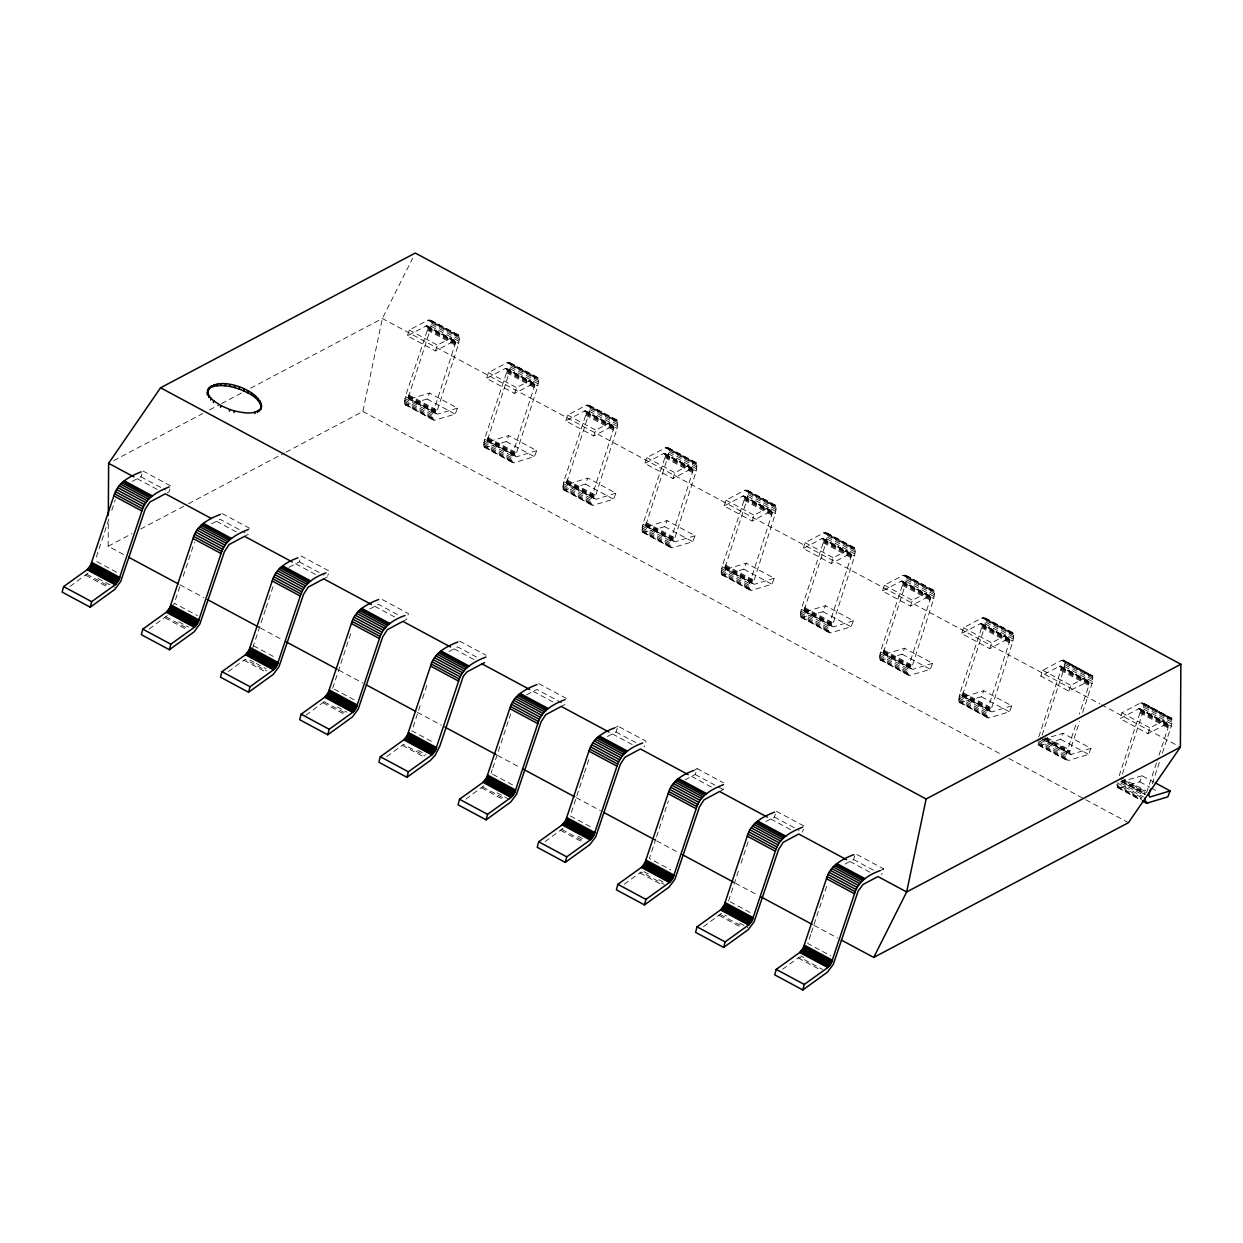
<?xml version="1.0" encoding="UTF-8"?>
<svg xmlns="http://www.w3.org/2000/svg" width="1243" height="1243" viewBox="0 0 1243 1243"><rect width="100%" height="100%" fill="white"/><g stroke="black" fill="none" stroke-linecap="round" stroke-linejoin="round"><path stroke-width="0.75" stroke-dasharray="5 3.75" d="M123.539 554.487L108.157 546.236L108.296 521.159M433.621 420.181L404.581 403.866L405.358 396.595L427.359 330.079L427.654 326.241L425.992 326.008L407.378 335.843L435.438 350.914L454.052 341.064L455.87 341.825L432.89 413.468L432.409 417.912L434.366 420.336L455.187 414.121L457.548 408.124L429.488 393.052L409.553 399.127L408.139 397.978L430.637 328.354L431.243 320.663L427.918 320.181L409.304 330.032L407.378 335.843M457.548 408.124L437.614 414.199L436.309 413.562L458.698 343.41L459.63 336.744L458.745 335.066L429.938 319.7M512.8 462.707L483.76 446.392L484.537 439.136L506.538 372.62L506.833 368.783L505.171 368.534L486.557 378.385L514.618 393.441L533.231 383.605L535.065 384.351L512.069 455.995L511.588 460.438L513.545 462.878L534.366 456.663L536.727 450.65L508.667 435.578L488.748 441.653L487.318 440.504L509.816 370.88L510.422 363.205L507.097 362.707L488.483 372.558L486.557 378.385M536.727 450.65L516.793 456.725L515.488 456.103L537.877 385.952L538.809 379.27L537.924 377.608L509.117 362.226M591.979 505.233L562.939 488.934L563.716 481.662L585.717 415.146L586.012 411.309L584.35 411.06L565.736 420.911L593.797 435.982L612.411 426.131L614.244 426.877L591.248 498.536L590.767 502.964L592.725 505.404L613.545 499.189L615.906 493.176L587.846 478.104L567.927 484.195L566.497 483.045L588.996 413.406L589.602 405.731L586.276 405.234L567.663 415.084L565.736 420.911M615.906 493.176L595.972 499.266L594.667 498.629L617.056 428.478L617.989 421.812L617.103 420.134L588.296 404.752M671.158 547.759L642.118 531.46L642.895 524.189L664.896 457.673L665.191 453.835L663.529 453.586L644.915 463.437L672.976 478.508L691.59 468.658L693.423 469.403L670.428 541.062L669.946 545.491L671.904 547.93L692.724 541.715L695.086 535.717L667.025 520.646L647.106 526.721L645.676 525.571L668.175 455.932L668.781 448.257L665.456 447.775L646.842 457.61L644.915 463.437M695.086 535.717L675.151 541.793L673.846 541.156L696.235 471.004L697.168 464.338L696.282 462.66L667.475 447.278M750.337 590.285L721.297 573.986L722.074 566.715L744.075 500.199L744.371 496.361L742.708 496.128L724.094 505.963L752.155 521.035L770.769 511.184L772.602 511.945L749.607 583.589L749.125 588.032L751.083 590.456L771.903 584.241L774.265 578.244L746.204 563.172L726.285 569.247L724.855 568.098L747.354 498.459L747.96 490.783L744.635 490.301L726.021 500.152L724.094 505.963M774.265 578.244L754.33 584.319L753.025 583.682L775.414 513.53L776.347 506.864L775.461 505.186L746.655 489.82M829.532 632.827L800.476 616.512L801.253 609.256L823.254 542.74L823.55 538.887L821.887 538.654L803.273 548.489L831.334 563.561L849.948 553.725L851.781 554.471L828.786 626.115L828.304 630.558L830.262 632.998L851.082 626.783L853.444 620.77L825.399 605.698L805.464 611.774L804.035 610.624L826.533 541L827.139 533.325L823.814 532.827L805.2 542.678L803.273 548.489M853.444 620.77L833.525 626.845L832.204 626.223L854.594 556.072L855.526 549.39L854.64 547.728L825.834 532.346M908.711 675.353L879.656 659.054L880.432 651.783L902.434 585.267L902.729 581.429L901.082 581.18L882.468 591.031L910.513 606.102L929.127 596.252L930.96 596.997L907.965 668.641L907.483 673.084L909.456 675.524L930.261 669.309L932.623 663.296L904.578 648.224L884.643 654.315L883.214 653.165L905.712 583.526L906.318 575.851L902.993 575.354L884.379 585.204L882.468 591.031M932.623 663.296L912.704 669.387L911.383 668.75L933.773 598.598L934.72 591.932L933.819 590.254L905.013 574.872M987.89 717.879L958.835 701.58L959.612 694.309L981.613 627.793L981.923 623.955L980.261 623.706L961.647 633.557L989.692 648.628L1008.306 638.778L1010.139 639.524L987.144 711.182L986.662 715.611L988.636 718.05L1009.44 711.835L1011.802 705.822L983.757 690.766L963.822 696.841L962.393 695.692L984.907 626.052L985.497 618.377L982.172 617.895L963.558 627.731L961.647 633.557M1011.802 705.822L991.883 711.913L990.562 711.276L1012.952 641.124L1013.9 634.458L1012.998 632.78L984.192 617.398M1038.791 736.835L1060.792 670.319L1061.102 666.481L1059.44 666.232L1040.826 676.083L1068.871 691.155L1088.868 681.226L1088.852 685.39L1079.344 714.15M1042.085 735.095L1064.086 668.579L1064.676 660.903L1061.367 660.421L1042.753 670.272L1040.826 676.083M1082.622 712.425L1092.706 681.692L1092.737 675.974L1063.371 659.94M1119.166 775.772L1139.971 712.845L1140.437 709.52L1139.163 708.557L1120.005 718.609L1148.05 733.681L1166.664 723.846L1168.327 724.079L1168.032 727.916L1157.326 760.281M1122.445 774.032L1143.265 711.12L1143.855 703.445L1140.546 702.948L1121.932 712.798L1120.005 718.609M1162.391 753.149L1171.885 724.218L1171.916 718.501L1142.55 702.466M1090.981 748.364L1071.062 754.439L1043.001 739.367L1062.936 733.292L1090.981 748.364L1088.619 754.361L1068.7 760.452L1066.074 759.178L1066.323 753.709L1076.36 723.146M1071.062 754.439L1069.741 753.802L1069.881 751.067L1079.654 721.406M285.952 452.172L362.878 411.48L382.347 318.519L412.676 258.202M96.317 557.113L109.4 517.57M111.777 510.376L115.335 499.593M132.302 481.352L140.941 476.784L141.904 473.878M169.965 488.95L169.001 491.855L165.35 493.782M175.496 599.639L180.841 583.464M183.218 576.27L194.514 542.119M252.795 647.65L265.38 609.816M265.971 608.013L273.103 586.447M289.013 567.29L299.314 561.852L301.226 556.025L329.286 571.096L327.841 575.462M435.438 350.914L437.365 345.103L455.979 335.253L458.745 335.066M332.658 688.296L351.691 630.776M514.618 393.441L516.544 387.63L535.158 377.779L537.924 377.608M420.165 705.667L411.853 730.822L433.294 742.351M422.542 698.473L427.903 682.283M593.797 435.982L595.723 430.156L614.337 420.305L617.103 420.134M491.032 773.364L492.212 769.759M492.803 767.972L510.64 714.026M672.976 478.508L674.902 472.682L693.516 462.847L696.282 462.66M583.884 774.544L570.211 815.89L593.315 828.304M584.474 772.742L589.229 758.354M607.392 736.54L616.031 731.972L617.957 726.145L646.003 741.216L644.092 747.043M752.155 521.035L754.081 515.224L772.695 505.373L775.461 505.186M655.931 838.637L649.39 858.416L670.847 869.945M656.522 836.85L668.408 800.896M684.909 779.951L695.21 774.498L697.137 768.671L723.535 782.857M719.619 791.496L723.271 789.569L724.716 785.203M831.334 563.561L833.261 557.75L851.875 547.899L854.64 547.728M728.569 900.942L738.668 870.38M741.046 863.201L748.783 839.817M765.75 821.592L774.389 817.024L775.352 814.118M802.45 832.095L803.413 829.19M910.513 606.102L912.44 600.276L931.054 590.425L933.819 590.254M810.716 934.487L807.748 943.484L830.852 955.883M811.322 932.685L827.372 884.146M844.929 864.118L853.568 859.55L855.495 853.739L883.555 868.81L881.629 874.621M989.692 648.628L991.619 642.802L1010.233 632.951L1012.998 632.78M1068.871 691.155L1070.798 685.328L1089.412 675.493L1092.177 675.306M1148.05 733.681L1149.977 727.87L1168.591 718.019L1171.372 717.832M1146.621 792.646L1156.736 762.083M1152.292 783.712L1159.424 762.145M173.616 605.123L174.3 603.243L197.404 615.642M405.56 405.109L427.126 399.05L429.488 393.052M484.754 447.635L506.305 441.591L508.667 435.578M563.934 490.162L585.484 484.117L587.846 478.104M643.113 532.688L664.663 526.644L667.025 520.646M722.292 575.229L743.842 569.17L746.204 563.172M801.471 617.755L823.021 611.711L825.399 605.698M880.65 660.282L902.2 654.238L904.578 648.224M959.829 702.808L981.395 696.764L983.757 690.766M1065.857 758.137L1037.796 743.081L1039.008 745.349L1040.64 745.38L1060.574 739.29L1062.936 733.292M1141.695 797.618L1116.944 784.333L1117.612 787.394L1118.933 788.046L1139.753 781.831L1142.115 775.818L1153.659 782.018M69.981 586.494L88.004 573.085M149.16 629.02L167.183 615.627M305.964 715.207L325.542 700.679M465.892 799.14L483.9 785.747M545.071 841.666L563.079 828.273M703.429 926.734L721.453 913.325L726.394 915.982M228.339 671.546L245.166 659.349L266.623 670.878M386.713 756.614L403.524 744.402L424.982 755.93M624.25 884.208L641.077 871.996L664.182 884.41M782.608 969.26L799.435 957.063L822.54 969.462M113.75 460.594L202.718 413.546M209.554 409.926L219.825 404.488M221.534 403.587L242.059 392.726M250.62 388.204L382.347 318.519L1099.791 703.864M108.157 546.236L132.084 533.573M140.63 529.052L186.792 504.627M188.501 503.726L284.243 453.089M211.496 523.893L220.12 519.325L244.887 532.61M244.529 536.323L248.18 534.381M323.708 578.85L327.36 576.923M369.855 608.946L378.493 604.378L398.288 615.021M402.887 621.376L406.539 619.449L408.465 613.622L380.405 598.551M449.034 651.472L457.673 646.904L477.467 657.547M526.55 694.884L536.852 689.43L561.603 702.73M561.261 706.444L564.897 704.501M614.57 727.932L617.957 726.145M693.749 770.474L697.137 768.671M880.168 870.597L883.555 868.81M1142.115 775.818L1121.077 781.645L1144.85 794.37M431.243 320.663L459.288 335.734M510.422 363.205L538.483 378.276M589.602 405.731L617.662 420.802M668.781 448.257L696.841 463.328M747.96 490.783L776.02 505.854M827.139 533.325L855.2 548.396M906.318 575.851L934.379 590.922M985.497 618.377L1013.558 633.448M1064.676 660.903L1092.737 675.974M1143.855 703.445L1171.916 718.501M429.006 319.762L457.051 334.818M508.185 362.288L536.23 377.359M587.364 404.814L615.409 419.885M666.543 447.34L694.604 462.412M745.722 489.866L773.783 504.938M824.901 532.408L852.962 547.479M904.081 574.934L932.141 590.005M983.26 617.46L1011.32 632.532M1062.439 659.986L1090.499 675.058M1141.618 702.528L1169.679 717.584M431.57 321.673L459.63 336.744M510.749 364.199L538.809 379.27M589.928 406.741L617.989 421.812M669.122 449.267L697.168 464.338M748.302 491.793L776.347 506.864M827.481 534.319L855.526 549.39M906.66 576.861L934.72 591.932M985.839 619.387L1013.9 634.458M1065.018 661.913L1093.079 676.984M1144.197 704.439L1172.258 719.511M427.918 320.181L455.979 335.253M507.097 362.707L535.158 377.779M586.276 405.234L614.337 420.305M665.456 447.775L693.516 462.847M744.635 490.301L772.695 505.373M823.814 532.827L851.875 547.899M902.993 575.354L931.054 590.425M982.172 617.895L1010.233 632.951M1061.367 660.421L1089.412 675.493M1140.546 702.948L1168.591 718.019M431.678 322.994L459.739 338.065M510.857 365.52L538.918 380.591M590.037 408.046L618.097 423.117M669.216 450.587L697.276 465.643M748.41 493.114L776.455 508.185M827.589 535.64L855.635 550.711M906.769 578.166L934.814 593.237M985.948 620.692L1013.993 635.763M1065.127 663.234L1093.187 678.305M1144.306 705.76L1172.367 720.831M431.554 324.578L459.615 339.65M510.733 367.105L538.794 382.176M589.912 409.631L617.973 424.702M669.091 452.157L697.152 467.228M748.286 494.698L776.331 509.77M827.465 537.225L855.51 552.296M906.644 579.751L934.689 594.822M985.823 622.277L1013.868 637.348M1065.002 664.819L1093.063 679.89M1144.181 707.345L1172.242 722.416M431.212 326.381L459.257 341.452M510.391 368.907L538.437 383.978M589.57 411.433L617.616 426.504M668.75 453.975L696.81 469.031M747.929 496.501L775.989 511.572M827.108 539.027L855.168 554.098M906.287 581.553L934.348 596.624M985.466 624.079L1013.527 639.151M1064.645 666.621L1092.706 681.692M1143.824 709.147L1171.885 724.218M427.002 325.759L455.435 340.986M506.181 368.285L534.614 383.512M585.36 410.811L613.793 426.038M664.539 453.353L692.972 468.564M743.718 495.879L772.152 511.106M822.897 538.405L851.331 553.632M902.076 580.932L930.51 596.158M981.255 623.473L1009.689 638.684M1060.45 665.999L1088.868 681.226M1139.629 708.526L1168.063 723.752M426.535 325.79L455.715 341.312M505.715 368.316L534.894 383.838M584.894 410.843L614.073 426.38M664.073 453.384L693.252 468.906M743.252 495.91L772.431 511.432M822.431 538.437L851.61 553.958M901.61 580.963L930.789 596.5M980.789 623.489L1009.969 639.026M1059.984 666.03L1089.148 681.552M1139.163 708.557L1168.327 724.079M427.825 326.754L455.87 341.825M507.004 369.28L535.065 384.351M586.183 411.806L614.244 426.877M665.362 454.332L693.423 469.403M744.541 496.874L772.602 511.945M823.721 539.4L851.781 554.471M902.9 581.926L930.96 596.997M982.079 624.452L1010.139 639.524M1061.258 666.994L1089.319 682.05M1140.437 709.52L1168.498 724.591M425.992 326.008L458.698 343.41M505.171 368.534L537.877 385.952M584.35 411.06L617.056 428.478M663.529 453.586L696.235 471.004M742.708 496.128L775.414 513.53M821.887 538.654L854.594 556.072M901.082 581.18L933.773 598.598M980.261 623.706L1012.952 641.124M1059.44 666.232L1092.131 683.65M1138.619 708.774L1171.31 726.176M427.872 327.406L455.932 342.478M507.051 369.932L535.111 385.004M586.23 412.458L614.291 427.53M665.409 455L693.47 470.072M744.604 497.526L772.649 512.598M823.783 540.052L851.828 555.124M902.962 582.579L931.007 597.65M982.141 625.12L1010.186 640.192M1061.32 667.646L1089.381 682.718M1140.499 710.173L1168.56 725.244M427.81 328.199L455.87 343.27M506.989 370.725L535.049 385.796M586.168 413.251L614.228 428.322M665.347 455.793L693.408 470.864M744.541 498.319L772.587 513.39M823.721 540.845L851.766 555.916M902.9 583.371L930.945 598.442M982.079 625.913L1010.124 640.968M1061.258 668.439L1089.319 683.51M1140.437 710.965L1168.498 726.036M427.639 329.1L455.699 344.171M506.818 371.626L534.878 386.697M585.997 414.152L614.058 429.223M665.176 456.694L693.237 471.765M744.355 499.22L772.416 514.291M823.534 541.746L851.595 556.817M902.713 584.272L930.774 599.344M981.892 626.814L1009.953 641.885M1061.071 669.34L1089.132 684.411M1140.266 711.866L1168.311 726.937M427.359 330.079L455.404 345.15M506.538 372.62L534.583 387.676M585.717 415.146L613.762 430.218M664.896 457.673L692.957 472.744M744.075 500.199L772.136 515.27M823.254 542.74L851.315 557.796M902.434 585.267L930.494 600.338M981.613 627.793L1009.673 642.864M1060.792 670.319L1088.852 685.39M1139.971 712.845L1168.032 727.916M409.304 330.032L437.365 345.103M488.483 372.558L516.544 387.63M567.663 415.084L595.723 430.156M646.842 457.61L674.902 472.682M726.021 500.152L754.081 515.224M805.2 542.678L833.261 557.75M884.379 585.204L912.44 600.276M963.558 627.731L991.619 642.802M1042.753 670.272L1070.798 685.328M1121.932 712.798L1149.977 727.87M1101.5 704.781L1180.384 747.152M427.126 399.05L455.187 414.121M506.305 441.591L534.366 456.663M585.484 484.117L613.545 499.189M664.663 526.644L692.724 541.715M743.842 569.17L771.903 584.241M823.021 611.711L851.082 626.783M902.2 654.238L930.261 669.309M981.395 696.764L1009.44 711.835M1060.574 739.29L1088.619 754.361M1139.753 781.831L1149.651 787.145M1151.298 788.031L1157.901 791.573M408.636 394.87L436.697 409.926M487.815 437.396L515.876 452.468M566.994 479.922L595.055 494.994M646.174 522.448L674.234 537.52M725.353 564.975L753.413 580.046M804.547 607.516L832.592 622.588M883.726 650.042L911.772 665.114M962.905 692.569L990.951 707.64M1047.026 737.767L1070.13 750.166M1121.264 777.636L1146.015 790.921M408.372 395.756L436.433 410.827M487.551 438.297L515.612 453.369M566.73 480.823L594.791 495.895M645.909 523.35L673.97 538.421M725.104 565.876L753.149 580.947M804.283 608.417L832.328 623.489M883.462 650.944L911.507 666.015M962.641 693.47L990.687 708.541M1045.114 737.767L1069.881 751.067M1124.293 780.309L1147.398 792.708M408.201 396.595L436.262 411.666M487.38 439.121L515.441 454.192M566.559 481.662L594.62 496.718M645.739 524.189L673.799 539.26M724.918 566.715L752.978 581.786M804.097 609.241L832.157 624.312M883.276 651.767L911.337 666.838M962.47 694.309L990.516 709.38M1044.943 738.606L1069.695 751.906M1120.829 779.361L1145.58 792.661M408.124 397.34L436.184 412.412M487.303 439.867L515.363 454.938M566.482 482.408L594.542 497.464M645.661 524.934L673.722 540.006M724.84 567.461L752.901 582.532M804.019 609.987L832.08 625.058M883.198 652.513L911.259 667.584M962.377 695.055L990.438 710.126M1044.866 739.352L1069.617 752.652M1122.398 780.992L1145.502 793.407M405.358 396.595L436.2 413.049M484.537 439.136L515.379 455.575M563.716 481.662L594.558 498.117M642.895 524.189L673.737 540.643M722.074 566.715L752.916 583.169M801.253 609.256L832.095 625.695M880.432 651.783L911.274 668.237M959.612 694.309L990.453 710.763M1040.453 737.721L1069.633 753.289M1121.279 781.148L1145.518 794.044M408.248 398.49L437.614 414.199M487.427 441.032L516.793 456.725M566.606 483.558L595.972 499.266M645.785 526.084L675.151 541.793M724.964 568.61L754.33 584.319M804.143 611.152L833.525 626.845M883.338 653.678L912.704 669.387M962.517 696.204L991.883 711.913M1120.875 781.272L1145.285 794.308M408.45 398.879L437.179 414.276M487.629 441.405L516.358 456.803M566.808 483.931L595.537 499.329M645.987 526.473L674.716 541.855M725.182 568.999L753.895 584.381M804.361 611.525L833.074 626.923M883.54 654.051L912.253 669.449M962.719 696.593L991.432 711.975M1042.193 739.352L1070.611 754.501M404.83 398.397L432.89 413.468M484.009 440.923L512.069 455.995M563.188 483.465L591.248 498.536M642.367 525.991L670.428 541.062M721.546 568.517L749.607 583.589M800.725 611.043L828.786 626.115M879.904 653.585L907.965 668.641M959.083 696.111L987.144 711.182M1039.925 739.523L1066.323 753.709M1120.751 782.935L1143.855 795.349M404.472 400.06L432.533 415.131M483.667 442.601L511.712 457.673M562.846 485.127L590.891 500.199M642.025 527.654L670.07 542.725M721.204 570.18L749.249 585.251M800.383 612.721L828.444 627.793M879.562 655.247L907.623 670.319M958.741 697.774L986.802 712.845M1037.921 740.3L1065.981 755.371M1117.1 782.841L1143.513 797.012M404.317 401.551L432.378 416.623M483.496 444.093L511.557 459.164M562.675 486.619L590.736 501.69M641.854 529.145L669.915 544.216M721.049 571.671L749.094 586.743M800.228 614.213L828.273 629.269M879.407 656.739L907.452 671.81M958.586 699.265L986.631 714.337M1037.765 741.791L1065.826 756.863M404.348 402.841L432.409 417.912M483.527 445.367L511.588 460.438M562.706 487.893L590.767 502.964M641.885 530.419L669.946 545.491M721.08 572.961L749.125 588.032M800.259 615.487L828.304 630.558M879.438 658.013L907.483 673.084M958.617 700.539L986.662 715.611M1116.975 785.607L1141.727 798.907M404.581 403.866L435.252 420.212M483.76 446.392L514.431 462.738M562.939 488.934L593.61 505.264M642.118 531.46L672.789 547.79M721.297 573.986L751.968 590.332M800.476 616.512L831.147 632.858M879.656 659.054L910.342 675.384M958.835 701.58L989.521 717.91M1038.014 744.106L1068.7 760.452M1117.193 786.633L1141.276 799.435M404.985 404.628L434.366 420.336M484.164 447.169L513.545 462.878M563.343 489.695L592.725 505.404M642.522 532.222L671.904 547.93M721.701 574.748L751.083 590.456M800.88 617.274L830.262 632.998M880.06 659.815L909.456 675.524M959.239 702.342L988.636 718.05M1038.433 744.868L1067.815 760.576M1117.612 787.394L1140.717 799.808M1039.008 745.349L1067.069 760.405M1118.187 787.876L1139.645 799.389M362.878 411.48L1001.998 754.765M1008.834 758.432L1084.02 798.829M1085.729 799.746L1128.442 822.695M142.867 470.973L170.928 486.044M222.046 513.499L250.107 528.57M459.599 641.093L485.997 655.263M538.778 683.619L566.824 698.69M776.316 811.213L804.376 826.269M140.941 476.784L165.707 490.084M299.314 561.852L324.066 575.152M616.031 731.972L635.826 742.599M695.21 774.498L716.667 786.027M718.314 786.912L723.271 789.569M774.389 817.024L799.14 830.324M853.568 859.55L873.378 870.193M137.289 478.726L157.1 489.354M216.484 521.252L236.279 531.88M295.663 563.778L317.105 575.307M374.842 606.304L394.637 616.948M454.021 648.83L475.479 660.359M533.2 691.372L552.995 702M612.379 733.898L632.19 744.541M691.559 776.424L713.016 787.953M770.738 818.951L790.548 829.594M849.917 861.492L869.727 872.12M179.924 584.785L203.852 597.634M260.238 627.917L282.456 639.85M338.857 670.148L362.77 682.997M417.462 712.363L441.389 725.213M497.775 755.511L519.994 767.444M576.379 797.726L600.307 810.576M656.692 840.874L678.911 852.807M735.312 883.089L757.515 895.022M813.916 925.305L837.844 938.154M96.768 561.603L118.225 573.116M253.479 645.77L276.583 658.184M334.32 689.181L355.778 700.71M492.679 774.249L514.136 785.762M730.216 901.828L751.673 913.356M97.902 578.415L114.403 587.271M178.743 621.826L188.641 627.14M249.672 659.924L254.613 662.581M256.26 663.467L266.173 668.796M337.102 706.894L346.999 712.208M417.928 750.306L426.178 754.734M497.107 792.832L510.314 799.917M577.933 836.244L584.536 839.802M643.921 871.685L650.524 875.227M658.774 879.671L663.715 882.328M739.601 923.083L747.851 927.511M800.632 955.867L803.926 957.638M86.808 574.282L108.265 585.81M165.987 616.823L187.444 628.337M324.345 701.875L345.803 713.404M482.704 786.943L504.161 798.457M561.883 829.469L585.002 841.884M720.256 914.522L741.698 926.051M85.658 575.229L107.116 586.758M164.837 617.755L186.295 629.284M244.016 660.282L265.474 671.81M323.196 702.823L344.653 714.337M402.375 745.349L423.832 756.878M481.554 787.876L503.011 799.404M560.733 830.402L582.19 841.931M639.912 872.943L661.369 884.457M719.107 915.47L740.548 926.998M798.286 957.996L819.727 969.524"/><path stroke-width="1.5" d="M108.327 515.379L108.623 463.313L160.549 387.785L415.286 253.044L1180.85 664.244L1180.384 747.152L1128.442 822.695L873.72 957.436L841.262 940.003M1145.16 797.897L1145.254 801.704L1146.994 803.118L1167.799 796.887L1170.176 790.89L1155.322 782.904M1180.85 664.244L926.128 798.985L906.66 891.961L873.72 957.436M208.032 389.09L207.441 395.072C207.705 370.647 266.468 389.976 260.797 409.367L261.776 405.669M141.174 471.858C129.567 476.318 117.277 483.045 113.843 495.926L90.584 565.316L87.103 569.714L63.595 586.603L62.15 592.119L90.211 607.19L114.869 589.353L120.68 581.506L145.182 509.257L149.781 502.094L165.35 493.782L211.357 518.502M90.211 607.19L91.656 601.674L115.164 584.769L118.644 580.388L141.888 510.997C145.338 498.117 157.612 491.389 169.234 486.93M220.353 514.4C208.746 518.844 196.456 525.587 193.022 538.468L169.763 607.843L166.282 612.24L142.774 629.129L141.329 634.66L169.39 649.732L194.048 631.895L199.859 624.048L224.362 551.799L228.976 544.62L244.529 536.323L292.245 561.945M169.39 649.732L170.835 644.2L194.343 627.311L197.823 622.914L221.068 553.523C224.517 540.658 236.792 533.915 248.414 529.456M297.854 557.812C286.605 561.852 275.511 568.874 272.201 580.994L248.942 650.369L245.461 654.766L221.953 671.671L220.508 677.186L248.569 692.258L273.227 674.421L279.038 666.574L303.541 594.325L308.155 587.147L323.708 578.85L371.424 604.471M248.569 692.258L250.014 686.726L273.522 669.837L277.003 665.44L300.262 596.065C303.556 583.946 314.665 576.907 325.899 572.883M378.727 599.452C367.105 603.912 354.814 610.639 351.381 623.52L328.136 692.91L324.641 697.292L301.148 714.197L299.687 719.713L327.748 734.784L352.406 716.947L358.217 709.1L382.72 636.851L387.334 629.688L402.887 621.376L450.603 647.013M327.748 734.784L329.193 729.268L352.701 712.363L356.182 707.966L379.441 638.591C382.751 626.472 393.845 619.449 405.078 615.425M457.906 641.978C446.284 646.438 433.993 653.165 430.56 666.046L407.316 735.436L403.82 739.834L380.327 756.723L378.866 762.239L406.927 777.31L430.435 760.421L435.19 755.247L439.898 745.893L463.297 676.239L467.104 671.826L484.506 662.628M406.927 777.31L408.372 771.794L431.88 754.889L435.361 750.508L458.62 681.117C462.054 668.237 474.344 661.509 485.951 657.05M537.085 684.505C525.463 688.964 513.173 695.707 509.739 708.572L486.495 777.963L483.014 782.36L459.506 799.249L458.046 804.78L486.106 819.852L510.764 801.999L516.575 794.168L541.078 721.919L545.693 714.741L561.261 706.444L608.977 732.065M486.106 819.852L487.551 814.32L511.059 797.431L514.54 793.034L537.799 723.644C541.233 710.778 553.523 704.035 565.13 699.576M614.57 727.932C603.321 731.972 592.227 738.995 588.918 751.114L565.674 820.489L562.193 824.886L538.685 841.775L537.225 847.306L565.285 862.378L589.943 844.541L595.754 836.694L620.257 764.445L624.872 757.267L640.44 748.97L688.156 774.591M565.285 862.378L566.73 856.847L590.239 839.957L593.734 835.56L616.979 766.185C620.288 754.066 631.382 747.027 642.631 743.003M693.749 770.474C682.516 774.498 671.406 781.521 668.097 793.64L644.853 863.015L641.372 867.412L617.864 884.317L616.419 889.833L644.464 904.904L669.122 887.067L674.933 879.221L699.436 806.971L704.051 799.808L719.619 791.496L767.335 817.133M644.464 904.904L645.925 899.388L669.418 882.483L672.914 878.086L696.158 808.711C699.591 795.831 711.882 789.103 723.504 784.644M774.622 812.099C763 816.558 750.71 823.286 747.276 836.166L724.032 905.557L720.552 909.938L697.043 926.843L695.598 932.359L723.644 947.43L748.302 929.593L754.128 921.747L778.615 849.497L783.23 842.334L798.798 834.022L846.514 859.659M723.644 947.43L725.104 941.914L748.597 925.01L752.093 920.628L775.337 851.237C778.771 838.357 791.061 831.629 802.683 827.17M853.801 854.625C842.179 859.084 829.904 865.827 826.455 878.692L803.211 948.083L799.731 952.48L776.222 969.369L774.777 974.9L802.823 989.956L827.481 972.119L833.307 964.273L858.183 890.998L863.015 884.472L877.978 876.564L906.66 891.961L1180.384 747.152M802.823 989.956L804.283 984.44L827.791 967.551L831.272 963.154L854.516 893.764C857.825 881.644 868.919 874.621 880.168 870.597M207.068 392.788L207.597 391.172M207.503 390.706L209.29 387.303M208.746 388.919L211.31 385.858M208.638 397.511L209.181 395.896L207.985 393.456M210.766 387.474L213.501 386.418L214.045 384.802M210.611 400.028L211.139 398.413L209.181 395.896M213.501 386.418L216.857 385.765L217.401 384.149M213.299 402.546L213.827 400.93L211.139 398.413M216.857 385.765L220.741 385.548L221.285 383.932M220.741 385.548L225.045 385.765L225.573 384.149M220.462 407.284L221.005 405.653L213.827 400.93M225.045 385.765L229.613 386.418L230.141 384.802M229.613 386.418L234.321 387.49L234.849 385.874M229.287 411.138L229.831 409.522L221.005 405.653M261.248 407.3C259.197 397.03 247.652 392.539 239.013 388.935L239.557 387.319M233.995 412.583L234.523 410.967C243.007 412.66 255.188 415.737 261.341 407.751M243.566 390.722L244.11 389.106M247.839 392.804L248.367 391.188M251.692 395.088L252.22 393.472M255.017 397.527L255.545 395.911M257.689 400.044L258.233 398.428M254.799 413.655L255.343 412.039M259.663 402.561L260.207 400.945M257.534 412.598L258.062 410.982M260.859 405L261.403 403.385M259.554 411.153L260.082 409.537M1150.505 789.103L1148.796 795.178L1149.791 797.043L1170.176 790.89M234.321 387.49L239.013 388.935M229.831 409.522L234.523 410.967M1144.57 801.207L1147.879 802.978M1142.364 800.694L1146.994 803.118M1142.938 801.176L1146.248 802.947M160.549 387.785L926.128 798.985M108.623 463.313L133.918 476.908M482.066 663.902L529.782 689.539M124.253 480.808L152.314 495.879M203.432 523.35L231.493 538.421M282.612 565.876L310.672 580.947M361.791 608.402L389.851 623.473M440.985 650.928L469.031 665.999M520.164 693.47L548.21 708.526M599.344 735.996L627.389 751.067M678.523 778.522L706.568 793.593M757.702 821.048L785.762 836.119M836.881 863.59L864.942 878.646M123.057 481.6L151.118 496.672M202.236 524.126L230.297 539.198M281.415 566.653L309.476 581.724M360.594 609.179L388.655 624.25M439.773 651.72L467.834 666.776M518.952 694.247L547.013 709.318M598.147 736.773L626.192 751.844M677.326 779.299L705.371 794.37M756.505 821.841L784.551 836.896M835.684 864.367L863.73 879.438M121.783 482.704L149.828 497.775M200.962 525.23L229.007 540.301M280.141 567.771L308.202 582.827M359.32 610.297L387.381 625.369M438.499 652.824L466.56 667.895M517.678 695.35L545.739 710.421M596.858 737.891L624.918 752.947M676.037 780.418L704.097 795.489M755.216 822.944L783.276 838.015M834.395 865.47L862.456 880.541M120.462 484.117L148.507 499.189M199.641 526.644L227.687 541.715M278.82 569.17L306.866 584.241M358 611.696L386.06 626.767M437.179 654.238L465.239 669.293M516.358 696.764L544.418 711.835M595.537 739.29L623.598 754.361M674.716 781.816L702.777 796.887M753.895 824.342L781.956 839.413M833.074 866.884L861.135 881.955M119.142 485.764L147.187 500.836M198.321 528.306L226.366 543.377M277.5 570.832L305.545 585.904M356.679 613.358L384.724 628.43M435.858 655.884L463.919 670.956M515.037 698.426L543.098 713.498M594.216 740.952L622.277 756.024M673.395 783.478L701.456 798.55M752.574 826.005L780.635 841.076M831.753 868.546L859.814 883.602M117.852 487.629L145.913 502.7M197.031 530.171L225.092 545.242M276.21 572.697L304.271 587.768M355.389 615.223L383.45 630.294M434.568 657.749L462.629 672.82M513.747 700.291L541.808 715.346M592.927 742.817L620.987 757.888M672.106 785.343L700.166 800.414M751.285 827.869L779.345 842.94M830.479 870.395L858.525 885.467M116.64 489.649L144.701 504.72M195.819 532.175L223.88 547.246M274.998 574.701L303.059 589.772M354.177 617.227L382.238 632.299M433.372 659.769L461.417 674.84M512.551 702.295L540.596 717.366M591.73 744.821L619.775 759.893M670.909 787.347L698.954 802.419M750.088 829.889L778.149 844.945M829.267 872.415L857.328 887.486M115.552 491.746L143.613 506.802M194.731 534.272L222.792 549.344M273.911 576.799L301.971 591.87M353.09 619.325L381.15 634.396M432.269 661.866L460.33 676.922M511.448 704.393L539.509 719.464M590.627 746.919L618.688 761.99M669.806 789.445L697.867 804.516M749.001 831.971L777.046 847.042M828.18 874.513L856.225 889.584M114.605 493.859L142.665 508.931M193.784 536.386L221.844 551.457M272.963 578.912L301.024 593.983M352.142 621.453L380.203 636.509M431.321 663.98L459.382 679.051M510.5 706.506L538.561 721.577M589.695 749.032L617.74 764.103M668.874 791.558L696.919 806.629M748.053 834.1L776.098 849.171M827.232 876.626L855.277 891.697M113.843 495.926L141.888 510.997M193.022 538.468L221.068 553.523M272.201 580.994L300.262 596.065M351.381 623.52L379.441 638.591M430.56 666.046L458.62 681.117M509.739 708.572L537.799 723.644M588.918 751.114L616.979 766.185M668.097 793.64L696.158 808.711M747.276 836.166L775.337 851.237M826.455 878.692L854.516 893.764M128.666 557.237L178.215 583.868M207.27 599.468L258.528 627M285.874 641.683L337.148 669.231M366.188 684.831L415.752 711.447M444.792 727.046L496.066 754.594M523.412 769.277L574.67 796.81M603.725 812.409L654.983 839.942M682.329 854.64L733.603 882.173M760.934 896.856L812.207 924.388M91.842 562.442L119.903 577.513M171.021 604.984L199.082 620.039M250.2 647.51L278.261 662.581M329.379 690.036L357.44 705.107M408.559 732.562L436.619 747.633M487.738 775.104L515.798 790.16M566.917 817.63L594.977 832.701M646.096 860.156L674.157 875.227M725.275 902.682L753.336 917.754M804.47 945.208L832.515 960.28M91.5 563.39L119.546 578.461M170.679 605.916L198.725 620.987M249.859 648.458L277.904 663.513M329.038 690.984L357.083 706.055M408.217 733.51L436.277 748.581M487.396 776.036L515.457 791.107M566.575 818.562L594.636 833.633M645.754 861.104L673.815 876.175M724.933 903.63L752.994 918.701M804.112 946.156L832.173 961.227M91.065 564.353L119.126 579.424M170.26 606.879L198.305 621.951M249.439 649.421L277.484 664.477M328.618 691.947L356.663 707.018M407.797 734.473L435.842 749.545M486.976 776.999L515.037 792.071M566.155 819.525L594.216 834.597M645.335 862.067L673.395 877.138M724.514 904.593L752.574 919.665M803.693 947.119L831.753 962.191M90.584 565.316L118.644 580.388M169.763 607.843L197.823 622.914M248.942 650.369L277.003 665.44M328.136 692.91L356.182 707.966M407.316 735.436L435.361 750.508M486.495 777.963L514.54 793.034M565.674 820.489L593.734 835.56M644.853 863.015L672.914 878.086M724.032 905.557L752.093 920.628M803.211 948.083L831.272 963.154M90.055 566.249L118.116 581.32M169.234 608.775L197.295 623.846M248.414 651.301L276.474 666.372M327.593 693.827L355.653 708.898M406.772 736.369L434.832 751.44M485.951 778.895L514.012 793.966M565.13 821.421L593.191 836.492M644.309 863.947L672.37 879.019M723.504 906.489L751.549 921.545M802.683 949.015L830.728 964.086M89.48 567.119L117.541 582.19M168.66 609.66L196.72 624.716M247.839 652.187L275.899 667.258M327.018 694.713L355.078 709.784M406.197 737.239L434.258 752.31M485.376 779.765L513.437 794.836M564.555 822.307L592.616 837.378M643.75 864.833L671.795 879.904M722.929 907.359L750.974 922.43M802.108 949.885L830.153 964.956M88.89 567.927L116.935 582.998M168.069 610.453L196.114 625.524M247.248 652.995L275.293 668.05M326.427 695.521L354.488 710.592M405.606 738.047L433.667 753.118M484.786 780.573L512.846 795.644M563.965 823.115L592.025 838.17M643.144 865.641L671.204 880.712M722.323 908.167L750.384 923.238M801.502 950.693L829.563 965.764M88.284 568.641L116.329 583.713M167.463 611.168L195.508 626.239M246.642 653.694L274.703 668.765M325.821 696.235L353.882 711.291M405 738.762L433.061 753.833M484.18 781.288L512.24 796.359M563.359 823.814L591.419 838.885M642.538 866.34L670.599 881.411M721.717 908.882L749.778 923.953M800.896 951.408L828.957 966.479M87.678 569.232L115.739 584.303M166.857 611.774L194.918 626.829M246.036 654.3L274.097 669.371M325.215 696.826L353.276 711.897M404.41 739.352L432.455 754.423M483.589 781.878L511.634 796.949M562.768 824.42L590.813 839.491M641.947 866.946L669.993 882.017M721.126 909.472L749.187 924.543M800.306 951.998L828.366 967.07M87.103 569.714L115.164 584.769M166.282 612.24L194.343 627.311M245.461 654.766L273.522 669.837M324.641 697.292L352.701 712.363M403.82 739.834L431.88 754.889M483.014 782.36L511.059 797.431M562.193 824.886L590.239 839.957M641.372 867.412L669.418 882.483M720.552 909.938L748.597 925.01M799.731 952.48L827.791 967.551M63.595 586.603L91.656 601.674M142.774 629.129L170.835 644.2M221.953 671.671L250.014 686.726M301.148 714.197L329.193 729.268M380.327 756.723L408.372 771.794M459.506 799.249L487.551 814.32M538.685 841.775L566.73 856.847M617.864 884.317L645.925 899.388M697.043 926.843L725.104 941.914M776.222 969.369L804.283 984.44"/></g></svg>
